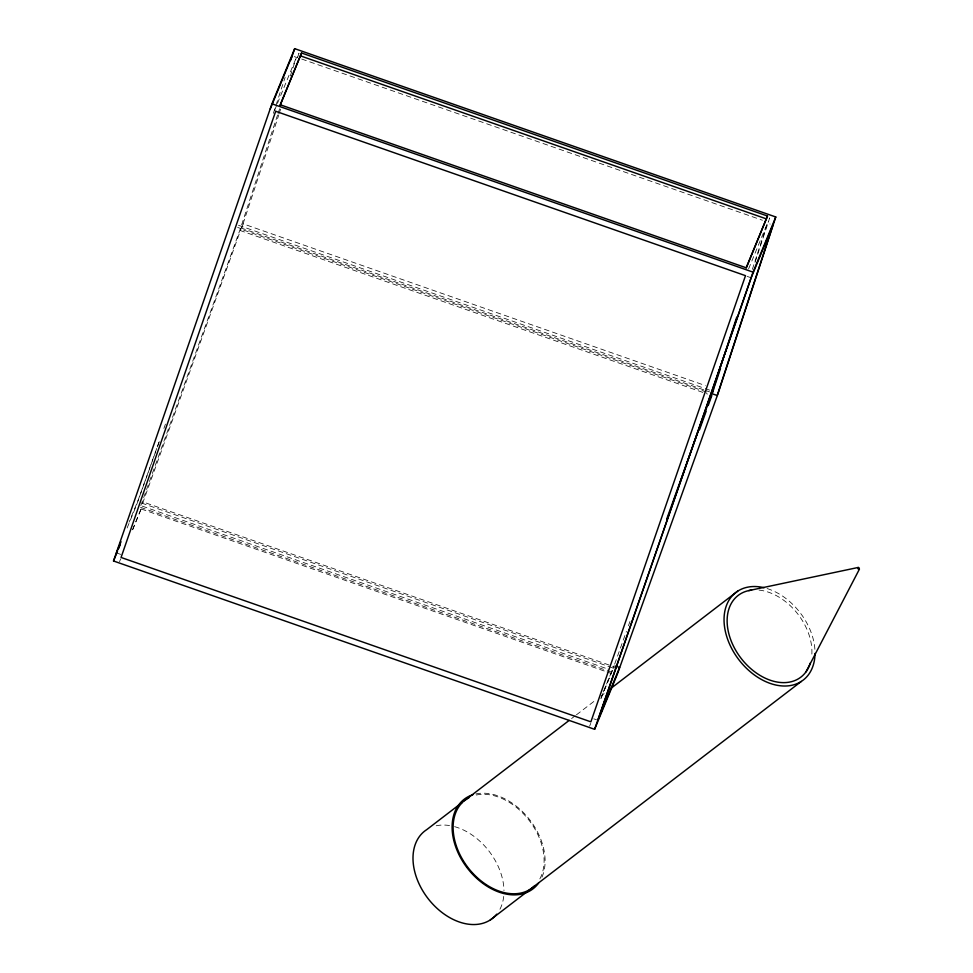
<?xml version="1.0" encoding="UTF-8"?>
<svg xmlns="http://www.w3.org/2000/svg" width="973" height="973" viewBox="0 0 973 973"><rect width="100%" height="100%" fill="white"/><g stroke="black" fill="none" stroke-linecap="round" stroke-linejoin="round"><path stroke-width="0.73" stroke-dasharray="4.87 3.65" d="M612.528 667.831L142.593 503.406L143.067 501.971L614.425 666.894L613.951 668.329M273.34 113.355L285.089 77.414M140.817 505.559L240.477 228.412L277.609 114.85M278.083 113.415L279.969 107.662M290.307 76.04L296.412 57.358L292.143 55.862M706.568 392.095L240.939 229.178L240.477 230.613L707.529 394.041M703.771 389.869L241.62 228.168L278.801 114.875M279.129 113.452L280.674 109.134M297.556 57.516L298.966 53.211L297.41 57.529M752.348 269.351L767.466 223.133L770.202 224.082M755.024 262.382L769.692 217.916L768.147 222.233M132.681 529.799L142.253 506.13L606.58 668.597M601.034 698.419L612.309 670.604L608.016 669.096M156.726 448.431L138.263 499.879L129.068 522.197M157.237 446.996L159.292 441.28M163.902 428.424L165.446 424.131M155.692 451.618L136.244 505.838L126.587 529.276M157.748 445.914L159.28 441.633M142.593 503.406L240.939 229.178M241.62 228.168L243.165 223.851L705.316 385.551M614.644 664.17L626.393 631.416M628.436 625.712L629.981 621.443M274.568 110.363L276.867 104.792M277.439 103.393L296.412 57.358M132.535 529.701L142.253 506.13M119.533 561.676L120.676 558.903M748.578 268.949L767.466 223.133M603.26 691.973L614.133 665.593M600.888 698.334L612.309 670.604M589.602 726.15L590.745 723.377M571.589 718.548L575.201 715.775M576.405 714.851L595.671 700.086M601.691 695.464L604.099 693.615M301.703 59.037L762.418 220.239M747.094 276.368L749.818 277.329M238.519 225.286L703.868 388.105M705.291 388.604L709.597 390.112M705.194 390.368L709.487 391.864M237.631 227.414L240.477 228.412M140.538 507.334L605.887 670.154M607.322 670.665L611.616 672.161M141.255 509.001L605.583 671.467M607.018 671.966L611.324 673.474M593.761 718.828L596.498 719.789M116.419 552.895L120.688 554.391M476.344 795.014A55.266 38.616 52.5 0 1 529.957 821.48A55.266 38.616 52.5 0 1 539.358 879.762M767.113 588.556A55.266 38.616 52.5 0 1 814.9 649.307M759.049 590.1A51.496 35.977 52.5 0 1 811.798 655.06M436.22 825.773A55.266 38.616 52.5 0 1 453.102 826.259M454.586 826.649A55.266 38.616 52.5 0 1 503.978 890.599M503.71 896.449A55.266 38.616 52.5 0 1 499.234 910.533M475.846 793.932A56.483 39.455 52.5 0 1 529.689 819.716A56.483 39.455 52.5 0 1 541.353 878.497"/><path stroke-width="1.46" d="M290.732 60.168L294.685 48.65L775.773 216.979L718.183 393.116L617.344 674.167L594.612 729.312L113.513 560.983L271.954 103.807L294.685 48.65M666.76 518.913L711.725 393.591L736.768 317.028M720.47 368.475L712.358 392.873L713.513 389.626M279.798 106.264L301.557 53.004L767.502 216.03L746.315 267.891M594.612 729.312L753.041 272.136L775.773 216.979M699.49 429.811L706.155 411.238M708.198 405.534L711.835 395.537M805.985 671.881L859.378 569.229L859.232 568.013L858.235 567.454L748.772 590.599M270.287 108.867L292.143 55.862M301.557 53.004L280.224 104.756L746.169 267.782L767.502 216.03M116.419 552.895L121.017 541.73M113.513 560.983L117.49 551.338M118.633 548.577L120.336 544.442M859.378 569.229L858.089 568.889L858.235 567.454M462.114 802.506L426.709 829.653A55.266 38.616 52.5 0 0 429.701 900.621A55.266 38.616 52.5 0 0 496.729 914.17M464.474 800.694L569.181 720.397M610.12 688.993L737.753 591.122M490.27 919.959L801.314 681.428M300.56 55.899L766.493 218.925M271.954 103.807L753.041 272.136M711.725 393.591L717.198 395.5L772.939 225.043L751.192 277.804L597.86 720.263L619.606 667.502L615.508 666.067M534.895 885.564A55.266 38.616 52.5 0 1 467.271 866.602A55.266 38.616 52.5 0 1 469.339 797.446M815.021 653.43A55.266 38.616 52.5 0 1 770.969 683.678A55.266 38.616 52.5 0 1 724.167 623.255A55.266 38.616 52.5 0 1 764.133 587.728M810.339 662.978A51.496 35.977 52.5 0 1 742.095 659.597A51.496 35.977 52.5 0 1 751.582 590.137M538.592 883.083A56.483 39.455 52.5 0 1 466.578 867.089A56.483 39.455 52.5 0 1 472.89 794.722M275.687 111.275L121.066 557.456L590.879 721.844L745.5 275.663L275.687 111.275"/></g></svg>
